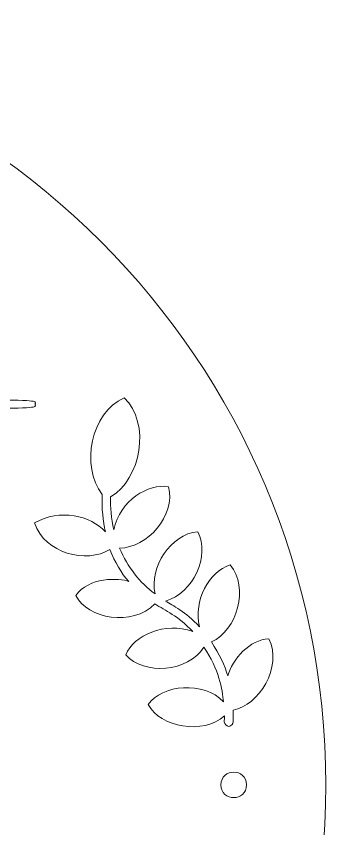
# Model space of a CAD drawing. Header units: inches. Extents: x 22.21 to 28.21, y -9.08 to -3.08.
# Drawn here: x 27.003 to 28.211, y -6.254 to -3.083 of the extents above; entities that cross this region are included whole.
import ezdxf

# ---------------------------------------------------------------- set-up
doc = ezdxf.new("R2010")
doc.units = ezdxf.units.IN
doc.header["$MEASUREMENT"] = 0
doc.layers.add('_U+0421_U+043B_U+043E_U+0439 1', color=7, linetype='Continuous')

msp = doc.modelspace()

# ---------------------------------------------------------------- linework, layer by layer
at = {"layer": '_U+0421_U+043B_U+043E_U+0439 1', "color": 1, "lineweight": 9, "true_color": 0xff0000}
msp.add_open_spline([(25.2111, -3.0833), (23.5543, -3.0833), (22.2111, -4.4265), (22.2111, -6.0833), (22.2111, -7.7402), (23.5543, -9.0833), (25.2111, -9.0833), (26.868, -9.0833), (28.2111, -7.7402), (28.2111, -6.0833), (28.2111, -4.4265), (26.868, -3.0833), (25.2111, -3.0833)], degree=3, knots=[0, 0, 0, 0, 1, 1, 1, 2, 2, 2, 3, 3, 3, 4, 4, 4, 4], dxfattribs=at)
at = {"layer": '_U+0421_U+043B_U+043E_U+0439 1', "color": 7, "lineweight": 9, "true_color": 0xffffff}
for points, knots in [([(25.3633, -4.5817), (27.1656, -4.5817), (27.0768, -4.5741), (27.0768, -4.5973), (27.0768, -4.6206), (27.1656, -4.613), (25.3633, -4.613), (25.3426, -4.613), (25.3426, -4.5817), (25.3633, -4.5817)], [0, 0, 0, 0, 1, 1, 1, 2, 2, 2, 3, 3, 3, 3]), ([(27.3509, -5.0961), (27.341, -5.0531), (27.3367, -5.0052), (27.3379, -4.9499), (27.2538, -4.8381), (27.2928, -4.6305), (27.4238, -4.5725), (27.5288, -4.6716), (27.4902, -4.8918), (27.371, -4.9587), (27.3691, -4.9999), (27.3734, -5.0432), (27.3838, -5.0875), (27.4087, -4.9716), (27.5182, -4.9073), (27.5975, -4.9194), (27.6255, -5.0349), (27.5149, -5.1573), (27.4059, -5.1593), (27.4379, -5.2334), (27.4846, -5.2934), (27.5447, -5.3378), (27.5222, -5.2331), (27.6056, -5.1048), (27.7117, -5.0951), (27.7591, -5.1893), (27.6959, -5.3348), (27.5852, -5.3658), (27.6135, -5.3824), (27.6627, -5.4073), (27.7182, -5.4658), (27.6954, -5.362), (27.7534, -5.2527), (27.8378, -5.2246), (27.9135, -5.3131), (27.8649, -5.4814), (27.7646, -5.5253), (27.7953, -5.5718), (27.8172, -5.6176), (27.8284, -5.6583), (27.8465, -5.5926), (27.9149, -5.5152), (27.9889, -5.5138), (28.0437, -5.6226), (27.9487, -5.7742), (27.8495, -5.7917), (27.8504, -5.8104), (27.8503, -5.8257), (27.8494, -5.8373), (27.8504, -5.8419), (27.8467, -5.8422), (27.8477, -5.8461), (27.8445, -5.8515), (27.8382, -5.8535), (27.832, -5.855), (27.824, -5.8534), (27.8172, -5.8476), (27.8144, -5.8375), (27.816, -5.8307), (27.815, -5.8214), (27.8152, -5.814), (27.7349, -5.8884), (27.5638, -5.8594), (27.5181, -5.7694), (27.5705, -5.6915), (27.7361, -5.677), (27.8115, -5.7585), (27.8082, -5.713), (27.7936, -5.6296), (27.7352, -5.5462), (27.6742, -5.6433), (27.5005, -5.6564), (27.4304, -5.5754), (27.4604, -5.5009), (27.5843, -5.444), (27.6918, -5.4849), (27.6346, -5.4226), (27.5853, -5.4042), (27.544, -5.3766), (27.456, -5.4674), (27.2812, -5.4345), (27.2354, -5.3443), (27.2839, -5.2721), (27.4069, -5.2744), (27.4419, -5.2897), (27.4127, -5.2561), (27.3879, -5.2141), (27.3682, -5.1648), (27.2781, -5.2201), (27.1136, -5.1811), (27.0746, -5.0611), (27.1732, -5.0042), (27.2942, -5.0315), (27.3509, -5.0961)], [0, 0, 0, 0, 1, 1, 1, 2, 2, 2, 3, 3, 3, 4, 4, 4, 5, 5, 5, 6, 6, 6, 7, 7, 7, 8, 8, 8, 9, 9, 9, 10, 10, 10, 11, 11, 11, 12, 12, 12, 13, 13, 13, 14, 14, 14, 15, 15, 15, 16, 16, 16, 17, 17, 17, 18, 18, 18, 19, 19, 19, 20, 20, 20, 21, 21, 21, 22, 22, 22, 23, 23, 23, 24, 24, 24, 25, 25, 25, 26, 26, 26, 27, 27, 27, 28, 28, 28, 29, 29, 29, 30, 30, 30, 31, 31, 31, 31]), ([(27.9018, -6.0833), (27.9018, -6.1494), (27.8019, -6.1494), (27.8019, -6.0833), (27.8019, -6.0173), (27.9018, -6.0173), (27.9018, -6.0833)], [0, 0, 0, 0, 1, 1, 1, 2, 2, 2, 2])]:
    msp.add_open_spline(points, degree=3, knots=knots, dxfattribs=at)

doc.saveas('drawing.dxf')
